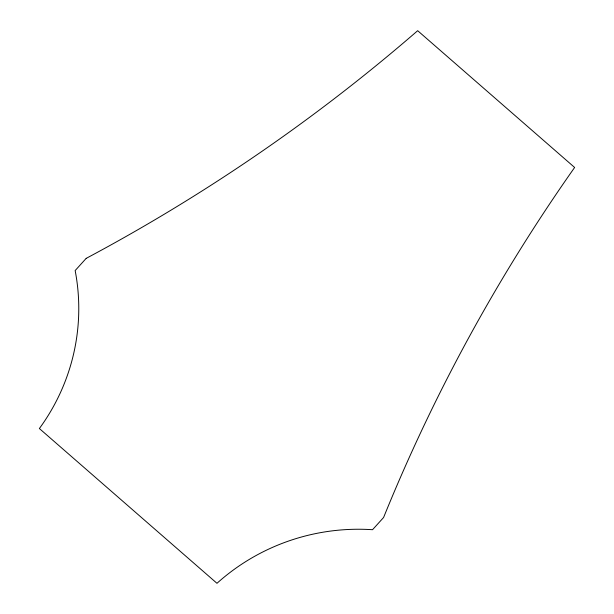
<?xml version="1.0" encoding="UTF-8"?>
<svg xmlns="http://www.w3.org/2000/svg" width="614" height="614" viewBox="0 0 614 614"><rect width="100%" height="100%" fill="white"/><g stroke="black" fill="none" stroke-linecap="round" stroke-linejoin="round"><path stroke-width="0.92" d="M86.198 258.364L75.154 270.567A208.775 204.938 -5.4 0 1 39.373 428.534L216.972 583.3A208.775 204.938 -5.4 0 1 372.537 529.713L383.581 517.51A1786.31 1753.492 -5.4 0 1 574.627 167.468L417.673 30.7A1786.31 1753.492 -5.4 0 1 86.198 258.364"/></g></svg>
